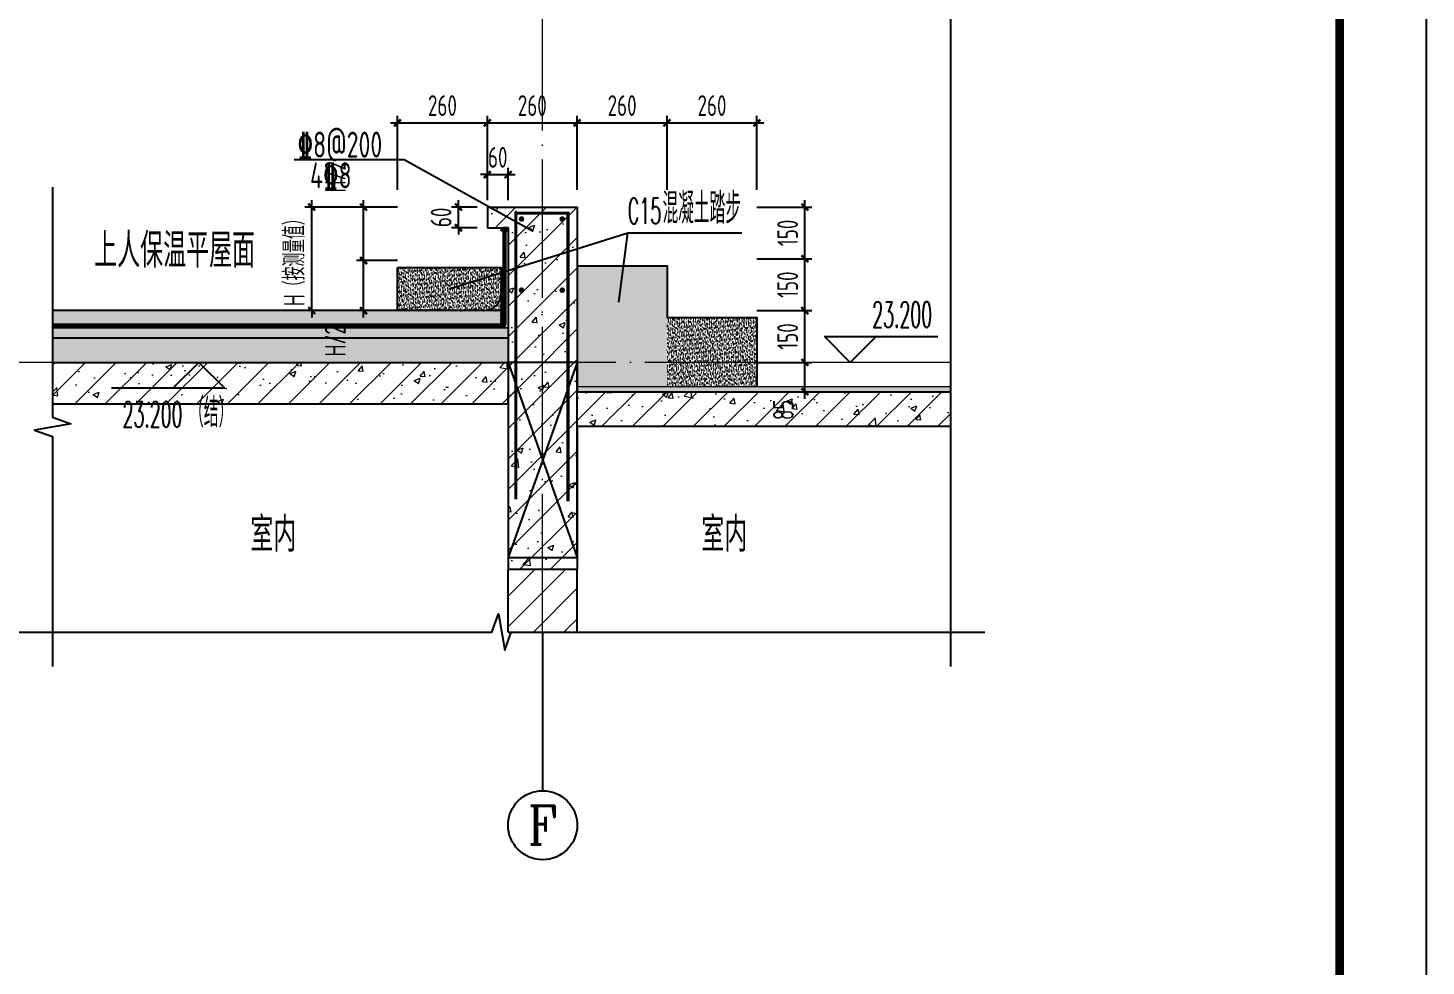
# Model space of a CAD drawing. Extents: x -1712635 to -854203, y -534641 to -21985.
# Drawn here: x -883123 to -879077, y -153896 to -151179 of the extents above; entities that cross this region are included whole.
import ezdxf
from ezdxf.enums import TextEntityAlignment as Align

# ---------------------------------------------------------------- set-up
doc = ezdxf.new("R2010")
doc.units = 0
doc.header["$LTSCALE"] = 1000
doc.linetypes.add('DASH', pattern=[0.35, 0.25, -0.1])
doc.linetypes.add('DOTE', pattern=[2.42, 2, -0.2, 0.02, -0.2])
doc.layers.get('0').update_dxf_attribs({"linetype": 'CONTINUOUS'})
doc.layers.get('Defpoints').update_dxf_attribs({"linetype": 'CONTINUOUS'})
for name, color, linetype in [('3-屋面构造层', 157, 'CONTINUOUS'), ('A-AXIS_TEXT', 7, 'CONTINUOUS'), ('AXIS', 3, 'CONTINUOUS'), ('DIM', 2, 'CONTINUOUS'), ('DIM_ELEV', 3, 'CONTINUOUS'), ('DIM_IDEN', 67, 'CONTINUOUS'), ('DIM_SYMB', 3, 'CONTINUOUS'), ('PUB_TEXT', 2, 'CONTINUOUS'), ('REIN', 6, 'CONTINUOUS'), ('S-大样-砼线', 7, 'CONTINUOUS'), ('S-引出线', 40, 'CONTINUOUS'), ('TEXT', 2, 'CONTINUOUS'), ('WALL', 2, 'CONTINUOUS'), ('yichutu', 7, 'CONTINUOUS'), ('立面-看线', 251, 'CONTINUOUS')]:
    doc.layers.add(name, color=color, linetype=linetype)
for name, color, linetype, lineweight in [('AXIS_TEXT', 7, 'CONTINUOUS', 20), ('DOTE', 19, 'DOTE', 9), ('PUB_HATCH', 8, 'CONTINUOUS', 9), ('图框', 9, 'CONTINUOUS', 18)]:
    doc.layers.add(name, color=color, linetype=linetype, lineweight=lineweight)
doc.styles.add('_TCH_AXIS', font='COMPLEX', dxfattribs={"bigfont": 'GBCBIG'})
doc.styles.add('_TCH_DIM', font='SIMPLEX.shx', dxfattribs={"width": 0.7, "bigfont": 'GBCBIG.shx'})
doc.styles.add('COMPLEX', font='COMPLEX')
doc.styles.add('DIM_FONT_T3', font='SIMPLEX', dxfattribs={"width": 0.705882, "bigfont": 'GBCBIG'})
doc.styles.add('TSSD_DIMENSION', font='Tssdeng.shx', dxfattribs={"width": 0.7, "bigfont": 'tssdchn.shx'})
doc.styles.add('TSSD_REIN', font='tssdeng.shx', dxfattribs={"width": 0.7, "height": 300, "bigfont": 'tssdchn.shx'})
doc.dimstyles.new('TSSD_20_20', dxfattribs={"dimtxt": 60, "dimasz": 20, "dimexe": 20, "dimexo": 50, "dimgap": 20, "dimtad": 1, "dimdec": 0, "dimzin": 0, "dimdsep": 46, "dimtxsty": 'TSSD_DIMENSION', "dimblk": 'ARCHTICK', "dimblk1": 'ARCHTICK', "dimblk2": 'ARCHTICK', "dimcen": 0, "dimdle": 20, "dimclrt": 7, "dimadec": 0, "dimazin": 0, "dimtfac": 1, "dimtdec": 0, "dimtix": 1, "dimtmove": 2, "dimatfit": 3, "dimfxl": 0, "dimtolj": 1, "dimtzin": 0, "dimarcsym": 0})
pattern_1 = [(45, (-1569657.01, 4552.52), (-44.194174, 44.194174), []), (50, (-1569657.01, 4552.52), (179.315046, -15.688034), [18.75, -206.25]), (355, (-1569657.01, 4552.52), (-34.687833, 188.048033), [15, -165]), (100.4514, (-1569642.07, 4551.21), (144.627345, 172.359886), [15.935047, -175.28553]), (46.1842, (-1569657, 4602.52), (266.81026, -41.379754), [28.125, -309.375]), (96.6356, (-1569634.78, 4599.07), (233.66568, 243.52947), [23.90257, -262.92825]), (351.1842, (-1569657, 4602.52), (233.66549, 243.52965), [22.5, -247.5]), (21, (-1569632.01, 4590.02), (149.226763, -100.654723), [18.75, -206.25]), (326, (-1569632.01, 4590.02), (60.828833, 181.28751), [15, -165]), (71.4514, (-1569619.58, 4581.63), (210.055657, 80.632624), [15.935047, -175.28553]), (37.5, (-1569657.01, 4552.52), (3.039964, 83.2234635), [0, -163, 0, -167.5, 0, -165.625]), (7.5, (-1569657.01, 4552.52), (65.767384, 98.602928), [0, -95.5, 0, -159.25, 0, -63.125]), (327.5, (-1569712.76, 4552.52), (133.455609, -5.638718), [0, -62.5, 0, -195, 0, -258.75]), (317.5, (-1569737.76, 4552.52), (145.796542, 25.026246), [0, -81.25, 0, -129.5, 0, -183.75])]

# ---------------------------------------------------------------- blocks, each defined once
blk = doc.blocks.new('GFDDDDRG')
at = {"layer": '图框'}
blk.add_lwpolyline([(923309.8, -107437), (923309.8, -159999.5), (893609.8, -159999.5), (893609.8, -107437)], close=True, dxfattribs=at)
blk.add_lwpolyline([(923309.8, -107437), (923309.8, -159999.5), (893609.8, -159999.5), (893609.8, -107437)], close=True, dxfattribs=at)
at = {"layer": '图框', "const_width": 50}
blk.add_lwpolyline([(894109.8, -159499.5), (922809.8, -159499.5), (922809.8, -108687), (894109.8, -108687)], close=True, dxfattribs=at)
blk = doc.blocks.new('yct-1051-594-26275-14850-25-1002.0')
at = {"layer": 'yichutu', "color": 7}
blk.add_lwpolyline([(0, 0), (0, 14850), (26275, 14850), (26275, 0)], close=True, dxfattribs=at)
blk = doc.blocks.new('_ArchTick')
at = {"color": 0, "const_width": 0.35}
blk.add_lwpolyline([(-0.5, -0.5), (0.5, 0.5)], dxfattribs=at)
blk = doc.blocks.new('*D3618')
at = {"layer": 'Defpoints', "color": 0}
for p in [(-881040.1, -152147.8), (-880874.1, -152147.8), (-881040.1, -152232.8)]:
    blk.add_point(p, dxfattribs=at)
at = {"layer": 'DIM', "color": 0, "lineweight": -2}
for p, q in [((-880874.1, -152252.8), (-880874.1, -152127.8)), ((-880990.1, -152147.8), (-880854.1, -152147.8)), ((-880990.1, -152232.8), (-880854.1, -152232.8))]:
    blk.add_line(p, q, dxfattribs=at)
at = {"layer": 'DIM', "color": 0, "lineweight": -2, "xscale": 20, "yscale": 20, "zscale": 20}
for p, rotation in [((-880874.1, -152147.8), 90), ((-880874.1, -152232.8), 270)]:
    blk.add_blockref('_ArchTick', p, dxfattribs=dict(at, rotation=rotation))
at = {"layer": 'DIM', "color": 7, "insert": (-880936.3, -152285.2), "char_height": 60, "attachment_point": 5, "rotation": 90, "style": 'TSSD_DIMENSION'}
blk.add_mtext('\\A1;85', dxfattribs=at)
blk = doc.blocks.new('*D3625')
at = {"layer": 'Defpoints', "color": 0}
for p in [(-882301.3, -151697.8), (-882003, -151697.8), (-882003, -151997.8)]:
    blk.add_point(p, dxfattribs=at)
at = {"layer": 'DIM', "color": 0, "lineweight": -2}
for p, q in [((-882301.3, -151697.8), (-882301.3, -151677.8)), ((-882053, -151697.8), (-882321.3, -151697.8)), ((-882301.4, -151997.7), (-882301.3, -151697.8)), ((-882053, -151997.8), (-882321.4, -151997.7)), ((-882301.4, -151997.7), (-882301.4, -152017.7))]:
    blk.add_line(p, q, dxfattribs=at)
at = {"layer": 'DIM', "color": 0, "lineweight": -2, "xscale": 20, "yscale": 20, "zscale": 20}
for p, rotation in [((-882301.3, -151697.8), 269.9914374680386), ((-882301.4, -151997.7), 89.99143746803853)]:
    blk.add_blockref('_ArchTick', p, dxfattribs=dict(at, rotation=rotation))
at = {"layer": 'DIM', "color": 7, "insert": (-882351.3, -151847.7), "char_height": 60, "attachment_point": 5, "rotation": 89.9914, "style": 'TSSD_DIMENSION'}
blk.add_mtext('\\A1;H（按测量值）', dxfattribs=at)
blk = doc.blocks.new('*D3626')
at = {"layer": 'Defpoints', "color": 0}
for p in [(-882151.3, -151697.8), (-882003, -151697.8), (-882003, -151852.8)]:
    blk.add_point(p, dxfattribs=at)
at = {"layer": 'DIM', "color": 0, "lineweight": -2}
for p, q in [((-882151.3, -151872.8), (-882151.3, -151677.8)), ((-882053, -151697.8), (-882171.3, -151697.8)), ((-882053, -151852.8), (-882171.3, -151852.8))]:
    blk.add_line(p, q, dxfattribs=at)
at = {"layer": 'DIM', "color": 0, "lineweight": -2, "xscale": 20, "yscale": 20, "zscale": 20}
for p, rotation in [((-882151.3, -151697.8), 89.99143746801619), ((-882151.3, -151852.8), 269.9914374680162)]:
    blk.add_blockref('_ArchTick', p, dxfattribs=dict(at, rotation=rotation))
at = {"layer": 'DIM', "color": 7, "insert": (-882233, -151610.2), "char_height": 60, "attachment_point": 5, "rotation": 89.9914, "style": 'TSSD_DIMENSION'}
blk.add_mtext('\\A1;H/2', dxfattribs=at)
blk = doc.blocks.new('*D3627')
at = {"layer": 'Defpoints', "color": 0}
for p in [(-882151.3, -151852.8), (-882003, -151852.8), (-882003, -151997.8)]:
    blk.add_point(p, dxfattribs=at)
at = {"layer": 'DIM', "color": 0, "lineweight": -2}
for p, q in [((-882151.4, -152017.7), (-882151.3, -151832.8)), ((-882053, -151852.8), (-882171.3, -151852.8)), ((-882053, -151997.8), (-882171.4, -151997.7))]:
    blk.add_line(p, q, dxfattribs=at)
at = {"layer": 'DIM', "color": 0, "lineweight": -2, "xscale": 20, "yscale": 20, "zscale": 20}
for p, rotation in [((-882151.3, -151852.8), 89.99143746803242), ((-882151.4, -151997.7), 269.9914374680324)]:
    blk.add_blockref('_ArchTick', p, dxfattribs=dict(at, rotation=rotation))
at = {"layer": 'DIM', "color": 7, "insert": (-882233, -152085.3), "char_height": 60, "attachment_point": 5, "rotation": 89.9914, "style": 'TSSD_DIMENSION'}
blk.add_mtext('\\A1;H/2', dxfattribs=at)
blk = doc.blocks.new('*D3628')
at = {"layer": 'Defpoints', "color": 0}
for p in [(-881013, -151454), (-881273, -151697.8), (-881013, -151697.8)]:
    blk.add_point(p, dxfattribs=at)
at = {"layer": 'DIM', "color": 0, "lineweight": -2}
for p, q in [((-881273, -151647.8), (-881273, -151434)), ((-881013, -151647.8), (-881013, -151434)), ((-881293, -151454), (-880993, -151454))]:
    blk.add_line(p, q, dxfattribs=at)
at = {"layer": 'DIM', "color": 0, "lineweight": -2, "xscale": 20, "yscale": 20, "zscale": 20, "rotation": 180}
blk.add_blockref('_ArchTick', (-881273, -151454), dxfattribs=at)
at = {"layer": 'DIM', "color": 0, "lineweight": -2, "xscale": 20, "yscale": 20, "zscale": 20}
blk.add_blockref('_ArchTick', (-881013, -151454), dxfattribs=at)
at = {"layer": 'DIM', "color": 7, "insert": (-881143, -151404), "char_height": 60, "attachment_point": 5, "style": 'TSSD_DIMENSION'}
blk.add_mtext('\\A1;260', dxfattribs=at)
blk = doc.blocks.new('*D3629')
at = {"layer": 'Defpoints', "color": 0}
for p in [(-881273, -151454), (-881533, -151697.8), (-881273, -151697.8)]:
    blk.add_point(p, dxfattribs=at)
at = {"layer": 'DIM', "color": 0, "lineweight": -2}
for p, q in [((-881533, -151647.8), (-881533, -151434)), ((-881273, -151647.8), (-881273, -151434)), ((-881553, -151454), (-881253, -151454))]:
    blk.add_line(p, q, dxfattribs=at)
at = {"layer": 'DIM', "color": 0, "lineweight": -2, "xscale": 20, "yscale": 20, "zscale": 20, "rotation": 180}
blk.add_blockref('_ArchTick', (-881533, -151454), dxfattribs=at)
at = {"layer": 'DIM', "color": 0, "lineweight": -2, "xscale": 20, "yscale": 20, "zscale": 20}
blk.add_blockref('_ArchTick', (-881273, -151454), dxfattribs=at)
at = {"layer": 'DIM', "color": 7, "insert": (-881403, -151404), "char_height": 60, "attachment_point": 5, "style": 'TSSD_DIMENSION'}
blk.add_mtext('\\A1;260', dxfattribs=at)
blk = doc.blocks.new('*D3630')
at = {"layer": 'Defpoints', "color": 0}
for p in [(-881533, -151454), (-881793, -151697.8), (-881533, -151697.8)]:
    blk.add_point(p, dxfattribs=at)
at = {"layer": 'DIM', "color": 0, "lineweight": -2}
for p, q in [((-881793, -151647.8), (-881793, -151434)), ((-881533, -151647.8), (-881533, -151434)), ((-881813, -151454), (-881513, -151454))]:
    blk.add_line(p, q, dxfattribs=at)
at = {"layer": 'DIM', "color": 0, "lineweight": -2, "xscale": 20, "yscale": 20, "zscale": 20, "rotation": 180}
blk.add_blockref('_ArchTick', (-881793, -151454), dxfattribs=at)
at = {"layer": 'DIM', "color": 0, "lineweight": -2, "xscale": 20, "yscale": 20, "zscale": 20}
blk.add_blockref('_ArchTick', (-881533, -151454), dxfattribs=at)
at = {"layer": 'DIM', "color": 7, "insert": (-881663, -151404), "char_height": 60, "attachment_point": 5, "style": 'TSSD_DIMENSION'}
blk.add_mtext('\\A1;260', dxfattribs=at)
blk = doc.blocks.new('*D3631')
at = {"layer": 'Defpoints', "color": 0}
for p in [(-881793, -151454), (-882053, -151697.8), (-881793, -151697.8)]:
    blk.add_point(p, dxfattribs=at)
at = {"layer": 'DIM', "color": 0, "lineweight": -2}
for p, q in [((-882053, -151647.8), (-882053, -151434)), ((-881793, -151647.8), (-881793, -151434)), ((-882073, -151454), (-881773, -151454))]:
    blk.add_line(p, q, dxfattribs=at)
at = {"layer": 'DIM', "color": 0, "lineweight": -2, "xscale": 20, "yscale": 20, "zscale": 20, "rotation": 180}
blk.add_blockref('_ArchTick', (-882053, -151454), dxfattribs=at)
at = {"layer": 'DIM', "color": 0, "lineweight": -2, "xscale": 20, "yscale": 20, "zscale": 20}
blk.add_blockref('_ArchTick', (-881793, -151454), dxfattribs=at)
at = {"layer": 'DIM', "color": 7, "insert": (-881923, -151404), "char_height": 60, "attachment_point": 5, "style": 'TSSD_DIMENSION'}
blk.add_mtext('\\A1;260', dxfattribs=at)
blk = doc.blocks.new('*D3632')
at = {"layer": 'Defpoints', "color": 0}
for p in [(-881062.9, -151697.8), (-880874, -151697.8), (-881063, -151847.8)]:
    blk.add_point(p, dxfattribs=at)
at = {"layer": 'DIM', "color": 0, "lineweight": -2}
for p, q in [((-880874.1, -151867.8), (-880874, -151677.8)), ((-881012.9, -151697.8), (-880854, -151697.8)), ((-881013, -151847.8), (-880854.1, -151847.8))]:
    blk.add_line(p, q, dxfattribs=at)
at = {"layer": 'DIM', "color": 0, "lineweight": -2, "xscale": 20, "yscale": 20, "zscale": 20}
for p, rotation in [((-880874, -151697.8), 89.99143746800853), ((-880874.1, -151847.8), 269.9914374680085)]:
    blk.add_blockref('_ArchTick', p, dxfattribs=dict(at, rotation=rotation))
at = {"layer": 'DIM', "color": 7, "insert": (-880924.1, -151772.8), "char_height": 60, "attachment_point": 5, "rotation": 89.9914, "style": 'TSSD_DIMENSION'}
blk.add_mtext('\\A1;150', dxfattribs=at)
blk = doc.blocks.new('*D3633')
at = {"layer": 'Defpoints', "color": 0}
for p in [(-881063, -151847.8), (-880874.1, -151847.8), (-881063, -151997.8)]:
    blk.add_point(p, dxfattribs=at)
at = {"layer": 'DIM', "color": 0, "lineweight": -2}
for p, q in [((-880874.1, -152017.8), (-880874.1, -151827.8)), ((-881013, -151847.8), (-880854.1, -151847.8)), ((-881013, -151997.8), (-880854.1, -151997.8))]:
    blk.add_line(p, q, dxfattribs=at)
at = {"layer": 'DIM', "color": 0, "lineweight": -2, "xscale": 20, "yscale": 20, "zscale": 20}
for p, rotation in [((-880874.1, -151847.8), 89.99143746796419), ((-880874.1, -151997.8), 269.9914374679641)]:
    blk.add_blockref('_ArchTick', p, dxfattribs=dict(at, rotation=rotation))
at = {"layer": 'DIM', "color": 7, "insert": (-880924.1, -151922.8), "char_height": 60, "attachment_point": 5, "rotation": 89.9914, "style": 'TSSD_DIMENSION'}
blk.add_mtext('\\A1;150', dxfattribs=at)
blk = doc.blocks.new('*D3634')
at = {"layer": 'Defpoints', "color": 0}
for p in [(-881063, -151997.8), (-880874.1, -151997.8), (-881063, -152147.8)]:
    blk.add_point(p, dxfattribs=at)
at = {"layer": 'DIM', "color": 0, "lineweight": -2}
for p, q in [((-881013, -151997.8), (-880854.1, -151997.8)), ((-880874.1, -152167.8), (-880874.1, -151977.8)), ((-881013, -152147.8), (-880854.1, -152147.8))]:
    blk.add_line(p, q, dxfattribs=at)
at = {"layer": 'DIM', "color": 0, "lineweight": -2, "xscale": 20, "yscale": 20, "zscale": 20}
for p, rotation in [((-880874.1, -151997.8), 89.991437468004), ((-880874.1, -152147.8), 269.991437468004)]:
    blk.add_blockref('_ArchTick', p, dxfattribs=dict(at, rotation=rotation))
at = {"layer": 'DIM', "color": 7, "insert": (-880924.1, -152072.8), "char_height": 60, "attachment_point": 5, "rotation": 89.9914, "style": 'TSSD_DIMENSION'}
blk.add_mtext('\\A1;150', dxfattribs=at)
blk = doc.blocks.new('*D3637')
at = {"layer": 'Defpoints', "color": 0}
for p in [(-881876.8, -151697.8), (-881773, -151697.8), (-881773, -151757.8)]:
    blk.add_point(p, dxfattribs=at)
at = {"layer": 'DIM', "color": 0, "lineweight": -2}
for p, q in [((-881876.8, -151697.8), (-881876.8, -151677.8)), ((-881823, -151697.8), (-881896.8, -151697.8)), ((-881876.8, -151757.8), (-881876.8, -151697.8)), ((-881823, -151757.8), (-881896.8, -151757.8)), ((-881876.8, -151757.8), (-881876.8, -151777.8))]:
    blk.add_line(p, q, dxfattribs=at)
at = {"layer": 'DIM', "color": 0, "lineweight": -2, "xscale": 20, "yscale": 20, "zscale": 20}
for p, rotation in [((-881876.8, -151697.8), 270), ((-881876.8, -151757.8), 90)]:
    blk.add_blockref('_ArchTick', p, dxfattribs=dict(at, rotation=rotation))
at = {"layer": 'DIM', "color": 7, "insert": (-881926.8, -151727.8), "char_height": 60, "attachment_point": 5, "rotation": 90, "style": 'TSSD_DIMENSION'}
blk.add_mtext('\\A1;60', dxfattribs=at)
blk = doc.blocks.new('*D3638')
at = {"layer": 'Defpoints', "color": 0}
for p in [(-881733, -151604), (-881793, -151727.8), (-881733, -151727.8)]:
    blk.add_point(p, dxfattribs=at)
at = {"layer": 'DIM', "color": 0, "lineweight": -2}
for p, q in [((-881793, -151677.8), (-881793, -151584)), ((-881733, -151677.8), (-881733, -151584)), ((-881793, -151604), (-881813, -151604)), ((-881793, -151604), (-881733, -151604)), ((-881733, -151604), (-881713, -151604))]:
    blk.add_line(p, q, dxfattribs=at)
at = {"layer": 'DIM', "color": 0, "lineweight": -2, "xscale": 20, "yscale": 20, "zscale": 20}
blk.add_blockref('_ArchTick', (-881793, -151604), dxfattribs=at)
at = {"layer": 'DIM', "color": 0, "lineweight": -2, "xscale": 20, "yscale": 20, "zscale": 20, "rotation": 180}
blk.add_blockref('_ArchTick', (-881733, -151604), dxfattribs=at)
at = {"layer": 'DIM', "color": 7, "insert": (-881763, -151554), "char_height": 60, "attachment_point": 5, "style": 'TSSD_DIMENSION'}
blk.add_mtext('\\A1;60', dxfattribs=at)
blk = doc.blocks.new('_AXISO')
blk.add_circle((0, 0), 0.5)
at = {"layer": 'A-AXIS_TEXT', "style": 'COMPLEX', "width": 1.041667}
blk.add_attdef('A', text='', height=0.56, dxfattribs=at).set_placement((-0.25, -0.28), (0.25, -0.28), align=Align.FIT)
blk = doc.blocks.new('20210809.04175823')
at = {"layer": 'REIN', "const_width": 9}
blk.add_lwpolyline([(87795.5, 66684), (87795.5, 67513.4), (87946.6, 67513.4), (87946.6, 66678.4)], dxfattribs=at)
at = {"layer": 'REIN', "const_width": 8}
for points in [[(87808.2, 67496.1, 1), (87816.2, 67496.1, 1)], [(87926, 67496.1, 1), (87934, 67496.1, 1)], [(87808.2, 67290.1, 1), (87816.2, 67290.1, 1)], [(87926, 67290.1, 1), (87934, 67290.1, 1)]]:
    blk.add_lwpolyline(points, format="xyb", close=True, dxfattribs=at)
at = {"layer": 'S-大样-砼线'}
for p, q in [((87773.3, 67080.9), (87973.3, 66515.9)), ((87973.3, 67080.9), (87773.3, 66515.9))]:
    blk.add_line(p, q, dxfattribs=at)
blk.add_lwpolyline([(87973.3, 67080.9), (87773.3, 67080.9), (87773.3, 66515.9), (87973.3, 66515.9)], close=True, dxfattribs=at)
at = {"layer": 'S-引出线'}
blk.add_lwpolyline([(87846.2, 67460.1), (87472.9, 67667.2), (87154.5, 67667.2)], dxfattribs=at)
at = {"layer": 'TEXT', "style": 'TSSD_REIN', "width": 0.7}
for s, p in [('%%1328@200', (87164, 67674.1)), ('4%%1328', (87200.1, 67585))]:
    blk.add_text(s, height=75, rotation=0, dxfattribs=at).set_placement(p)

msp = doc.modelspace()

# ---------------------------------------------------------------- hatches: boundary and pattern name
at = {"layer": '3-屋面构造层'}
h = msp.add_hatch(dxfattribs=at)
h.set_pattern_fill('隔热材料01', color=256, scale=7.692308, style=0)
h.set_pattern_definition([(270, (-2860643.092, -1038047.2783), (3.846153863, -7e-16), [0.385980771, -3.460173092]), (270, (-2860645.9733, -1038047.2783), (3.846153863, -7e-16), [0.385980771, -3.460173092]), (90, (-2860644.011, -1038049.8882), (-3.846153863, 2e-16), [0.385980771, -3.460173092]), (90, (-2860645.0543, -1038049.8882), (-3.846153863, 2e-16), [0.385980771, -3.460173092]), (180, (-2860642.6086, -1038050.5063), (-5e-16, -3.846153863), [3.848019248, 0.0018653846]), (135, (-2860643.6822, -1038050.3134), (2e-16, 3.8461441747), [0.328307694, -5.110980792]), (116.56505, (-2860640.0682, -1038050.0812), (8.6793e-06, 3.8461487416), [0.215769232, -8.384500037]), (116.56505, (-2860643.9143, -1038050.0812), (8.6793e-06, 3.8461487416), [0.215769232, -8.384500037]), (153.43495, (-2860639.45, -1038050.5063), (-8.6793e-06, 3.8461487416), [0.431538463, -8.168730805]), (153.43495, (-2860643.2962, -1038050.5063), (-8.6793e-06, 3.8461487416), [0.431538463, -8.168730805]), (63.43495, (-2860640.1647, -1038049.5022), (-8.6793e-06, 3.8461487416), [2.054923086, -6.5453461826]), (63.43495, (-2860644.0108, -1038049.5022), (-8.6793e-06, 3.8461487416), [2.054923086, -6.5453461826]), (116.56505, (-2860639.2457, -1038047.2783), (8.6793e-06, 3.8461487416), [0.215769232, -8.384500037]), (116.56505, (-2860643.0918, -1038047.2783), (8.6793e-06, 3.8461487416), [0.215769232, -8.384500037]), (135, (-2860643.1883, -1038047.0853), (2e-16, 3.8461441747), [0.328307694, -5.110980792]), (153.43495, (-2860639.5743, -1038046.853), (-8.6793e-06, 3.8461487416), [0.431538463, -8.168730805]), (153.43495, (-2860643.4205, -1038046.853), (-8.6793e-06, 3.8461487416), [0.431538463, -8.168730805]), (45, (-2860645.8768, -1038047.0853), (2e-16, 3.8461441747), [0.328307694, -5.110980792]), (63.43495, (-2860642.1271, -1038047.2783), (-8.6793e-06, 3.8461487416), [0.215769232, -8.384500037]), (63.43495, (-2860645.9733, -1038047.2783), (-8.6793e-06, 3.8461487416), [0.215769232, -8.384500037]), (26.56505, (-2860641.7985, -1038046.853), (8.6793e-06, 3.8461487416), [0.431538463, -8.168730805]), (26.56505, (-2860645.6446, -1038046.853), (8.6793e-06, 3.8461487416), [0.431538463, -8.168730805]), (116.56505, (-2860641.2081, -1038049.5022), (8.6793e-06, 3.8461487416), [2.054923086, -6.5453461826]), (116.56505, (-2860645.0543, -1038049.5022), (8.6793e-06, 3.8461487416), [2.054923086, -6.5453461826]), (45, (-2860645.383, -1038050.3134), (2e-16, 3.8461441747), [0.328307694, -5.110980792]), (63.43495, (-2860641.3046, -1038050.0812), (-8.6793e-06, 3.8461487416), [0.215769232, -8.384500037]), (63.43495, (-2860645.1508, -1038050.0812), (-8.6793e-06, 3.8461487416), [0.215769232, -8.384500037]), (26.56505, (-2860641.9228, -1038050.5063), (8.6793e-06, 3.8461487416), [0.431538463, -8.168730805]), (26.56505, (-2860645.769, -1038050.5063), (8.6793e-06, 3.8461487416), [0.431538463, -8.168730805])])
edge = h.paths.add_edge_path()
edge.add_arc((-881743.78, -151767), 9.23, 90, 180, ccw=False)
edge.add_line((-881743.78, -151757.77), (-881733.01, -151757.77))
edge.add_line((-881733.01, -151757.77), (-881733.01, -151767))
edge.add_line((-881733.01, -151767), (-881753.01, -151767))
h = msp.add_hatch(dxfattribs=at)
h.set_pattern_fill('混凝土', color=256, scale=5, angle=-1.14576, style=0)
h.set_pattern_definition([(48.8542372, (-2943404.576, -1082139.14), (35.7930991, -3.8540962), [3.75, -41.25]), (353.8542372, (-2943404.576, -1082139.14), (-6.18413784, 37.7408106), [3, -33]), (99.3056372, (-2943401.593, -1082139.46), (29.6089874, 33.88669106), [3.1870095, -35.0571056]), (45.0384372, (-2943404.376, -1082129.14), (53.1858973, -9.3413237), [5.625, -61.875]), (95.4898372, (-2943399.944, -1082129.92), (47.6977146, 47.7616795), [4.7805144, -52.58565]), (350.0384372, (-2943404.376, -1082129.14), (47.6976773, 47.7617167), [4.5, -49.5]), (19.8542372, (-2943399.427, -1082131.74), (29.43684693, -20.72370726), [3.75, -41.25]), (324.8542372, (-2943399.427, -1082131.74), (12.88833923, 36.00698624), [3, -33]), (70.3056372, (-2943396.974, -1082133.467), (42.32519773, 15.28324586), [3.1870095, -35.0571056]), (36.35423716, (-2943404.576, -1082139.139), (0.9406985, 16.62920733), [0, -32.6, 0, -33.5, 0, -33.125]), (6.3542372, (-2943404.576, -1082139.139), (13.54517982, 19.45362572), [0, -19.1, 0, -31.85, 0, -12.625]), (326.35423716, (-2943415.724, -1082138.916), (26.66323482, -1.66123381), [0, -12.5, 0, -39, 0, -51.75]), (316.3542372, (-2943420.723, -1082138.816), (29.25356332, 4.4211788), [0, -16.25, 0, -25.9, 0, -36.75])])
h.paths.add_polyline_path([(-883051.29, -152037.77), (-883051.29, -151997.77), (-881753.01, -151997.77), (-881753.01, -152037.77)])
h = msp.add_hatch(dxfattribs=at)
h.set_pattern_fill('隔热材料03', color=256, scale=12.5, style=0)
h.set_pattern_definition([(113.578, (-3361060.4219, -663734.41), (-0.0086926214, 6.2699620763), [1.075, -0.5693125, 2.8375, -0.5693125, 1.075, -0.6825]), (66.42, (-3361058.7848, -663734.41), (2.7277878508, 6.04248e-05), [1.075, -0.5693125, 2.840375, -0.5693125, 1.075, -0.6825]), (180, (-3361058.785, -663734.41), (0, 6.25), [1.636625, -1.0910625]), (180, (-3361060.1487, -663728.785), (0, 6.25), [1.636625, -1.0910625]), (90, (-3361058.353, -663733.4208), (2.72775, 2e-16), [0.52175, -5.72825]), (90, (-3361059.717, -663730.2958), (2.72775, 2e-16), [0.52175, -5.72825]), (90, (-3361060.853, -663733.4208), (2.72775, 2e-16), [0.52175, -5.72825]), (90, (-3361062.217, -663730.2958), (2.72775, 2e-16), [0.52175, -5.72825])])
edge = h.paths.add_edge_path()
edge.add_line((-881746.76, -151997.77), (-881746.76, -152033.73))
edge.add_arc((-881753.01, -152033.73), 6.25, -90, 0, ccw=False)
edge.add_line((-881753.01, -152039.98), (-881753.01, -151997.77))
edge.add_line((-881753.01, -151997.77), (-881746.76, -151997.77))
h = msp.add_hatch(dxfattribs=at)
h.set_pattern_fill('焦渣矿渣', color=256, scale=4, angle=-1.14576, style=0)
h.set_pattern_definition([(358.85423716, (-2943404.576, -1082129.139), (8.27546507, 13.69326162), [1.6, -14.4]), (298.85423716, (-2943404.576, -1082129.139), (15.99644496, -0.32013217), [1.6, -14.4]), (238.85423716, (-2943402.977, -1082129.171), (7.72097989, -14.01339379), [1.6, -14.4]), (268.8542372, (-2943398.178, -1082129.267), (15.83683295, -8.3183365), [2.4, -11.456]), (268.8542372, (-2943396.578, -1082129.299), (15.83683295, -8.3183365), [2.4, -11.456]), (268.8542372, (-2943394.978, -1082129.331), (15.83683295, -8.3183365), [2.4, -11.456])])
h.paths.add_polyline_path([(-883051.29, -152077.77), (-883051.29, -152047.77), (-881733.02, -152047.77), (-881733.02, -152077.77)])
h = msp.add_hatch(dxfattribs=at)
h.set_pattern_fill('加气混凝土', color=256, scale=5, style=0)
h.set_pattern_definition([(0, (-2943386.876, -1082157.44), (30, 60), [0, -60]), (0, (-2943421.976, -1082165.54), (30, 60), [0, -60]), (0, (-2943402.476, -1082166.14), (30, 60), [0, -60]), (0, (-2943381.176, -1082148.44), (30, 60), [0, -60]), (0, (-2943406.076, -1082169.14), (30, 60), [0, -60]), (0, (-2943375.176, -1082110.64), (30, 60), [0, -60]), (0, (-2943393.476, -1082115.44), (30, 60), [0, -60]), (0, (-2943383.876, -1082122.94), (30, 60), [0, -60]), (0, (-2943432.776, -1082124.14), (30, 60), [0, -60]), (0, (-2943403.376, -1082126.84), (30, 60), [0, -60]), (0, (-2943414.776, -1082142.14), (30, 60), [0, -60]), (0, (-2943414.176, -1082164.64), (30, 60), [0, -60]), (0, (-2943391.676, -1082167.04), (30, 60), [0, -60]), (0, (-2943375.176, -1082140.64), (30, 60), [0, -60]), (0, (-2943431.276, -1082149.94), (30, 60), [0, -60]), (0, (-2943426.176, -1082139.74), (30, 60), [0, -60]), (0, (-2943402.776, -1082143.94), (30, 60), [0, -60]), (0, (-2943411.176, -1082152.64), (30, 60), [0, -60]), (0, (-2943415.976, -1082132.84), (30, 60), [0, -60]), (0, (-2943408.476, -1082110.34), (30, 60), [0, -60]), (0, (-2943428.876, -1082162.54), (30, 60), [0, -60]), (0, (-2943395.876, -1082122.64), (30, 60), [0, -60]), (0, (-2943423.776, -1082121.74), (30, 60), [0, -60]), (0, (-2943428.576, -1082113.94), (30, 60), [0, -60]), (130.601294, (-2943378.862, -1082129.4247), (-149.999998343, 180.000000787), [2.6341554, -1103.7111]), (18.4349488, (-2943383.148, -1082128.282), (149.999999447, 59.999999557), [2.710524, -376.76279]), (90, (-2943383.148, -1082130.853), (30, 60), [2.5714284, -117.428565]), (161.565051, (-2943380.576, -1082131.71), (-150.000000755, 59.999995527), [2.710524, -376.76279]), (53.1301023, (-2943380.576, -1082131.71), (30.000000057, 59.99999997), [2.857143, -297.14285]), (135, (-2943378.29, -1082162.282), (-30.00000363, 59.99999594), [2.424366, -167.28126]), (45, (-2943381.72, -1082162.282), (29.9999998, 59.99999976), [2.424366, -167.28126]), (135, (-2943380.005, -1082163.996), (-30.00000363, 59.99999594), [2.424366, -167.28126]), (45, (-2943380.005, -1082163.996), (29.9999998, 59.99999976), [2.424366, -167.28126]), (116.565051, (-2943407.15, -1082121.996), (-5.2e-06, 119.9999967), [3.1943826, -63.88765]), (180, (-2943408.576, -1082119.14), (-30, 60), [3.4285716, -56.571425]), (63.4349488, (-2943413.433, -1082121.996), (3e-07, 119.9999994), [3.1943826, -63.88765]), (116.565051, (-2943412.005, -1082124.853), (-5.2e-06, 119.9999967), [3.1943826, -63.88765]), (0, (-2943412.005, -1082124.853), (30, 60), [3.4285716, -56.571425]), (63.4349488, (-2943408.576, -1082124.853), (3e-07, 119.9999994), [3.1943826, -63.88765]), (107.102728, (-2943384.5763, -1082142.2818), (-89.9999965592, 300.000000484), [3.8861346, -1628.29025]), (143.972626, (-2943385.719, -1082138.5676), (-569.999992774, 419.999999525), [3.8861346, -812.202]), (180, (-2943388.86, -1082136.28), (-30, 60), [3.7142856, -56.28571]), (36.0273733, (-2943395.719, -1082138.5676), (569.999995788, 419.999995472), [3.8861346, -812.202]), (71.5650511, (-2943396.862, -1082141.996), (90.000000462, 299.999999483), [3.6140316, -375.85928]), (107.102728, (-2943395.7191, -1082145.7104), (-89.9999965592, 300.000000484), [3.8861346, -1628.29025]), (143.972626, (-2943392.5763, -1082147.996), (-569.999992774, 419.999999525), [3.8861346, -812.202]), (0, (-2943392.576, -1082147.996), (30, 60), [3.7142856, -56.28571]), (36.0273733, (-2943388.862, -1082147.996), (569.999995788, 419.999995472), [3.8861346, -812.202]), (71.5650511, (-2943385.719, -1082145.71), (90.000000462, 299.999999483), [3.6140316, -375.85928]), (150.255118, (-2943384.005, -1082114.282), (-90.000000213, 59.999999257), [2.303502, -481.43196]), (90, (-2943386.005, -1082115.425), (30, 60), [2.2857144, -117.714275]), (29.7448813, (-2943386.005, -1082115.425), (90.000000053, 59.99999972), [2.303502, -481.43196]), (116.565051, (-2943398.005, -1082156.853), (-5.2e-06, 119.9999967), [3.1943826, -63.88765]), (168.690067, (-2943399.4334, -1082153.996), (-270.0000002, 59.999998494), [2.9137254, -608.96855]), (41.1859251, (-2943404.5763, -1082155.4247), (749.999995456, 659.999994229), [3.0371844, -1272.5802]), (90, (-2943404.576, -1082158.282), (30, 60), [2.857143, -117.14285]), (138.814074, (-2943402.2905, -1082160.2818), (-749.999986669, 660.0000042036), [3.0371844, -1272.5802]), (16.6992442, (-2943402.2905, -1082160.2818), (989.9999925516, 299.9999968578), [2.982945, -1249.85375]), (60.9453959, (-2943399.4334, -1082159.4247), (29.9999999204, 59.9999994693), [2.9416086, -1232.53395]), (109.983106, (-2943423.1477, -1082131.7104), (-150.000000565, 419.9999988885), [3.3442002, -1401.21975]), (155.556045, (-2943424.2905, -1082128.5676), (-390.0000014866, 179.9999962603), [3.4522986, -1446.51315]), (24.4439547, (-2943430.5763, -1082128.5676), (390.0000001945, 179.9999991342), [3.4522986, -1446.51315]), (70.0168934, (-2943431.719, -1082131.7104), (150.0000004522, 419.999998958), [3.3442002, -1401.21975]), (109.983106, (-2943430.5763, -1082134.8533), (-150.000000565, 419.9999988885), [3.3442002, -1401.21975]), (160.016893, (-2943427.4334, -1082135.996), (-150.000000088, 59.999997267), [3.3442002, -698.93775]), (19.9831065, (-2943427.4334, -1082135.996), (149.999999176, 59.999999905), [3.3442002, -698.93775]), (70.0168934, (-2943424.2905, -1082134.8533), (150.0000004522, 419.999998958), [3.3442002, -1401.21975]), (122.005383, (-2943400.862, -1082137.139), (-30.000004026, 59.999996937), [2.6954232, -563.3434]), (18.4349488, (-2943404.862, -1082135.71), (149.999999447, 59.999999557), [2.710524, -376.76279]), (90, (-2943404.862, -1082138.282), (30, 60), [2.5714284, -117.428565]), (161.565051, (-2943402.291, -1082139.139), (-150.000000755, 59.999995527), [2.710524, -376.76279]), (54.4623222, (-2943402.2905, -1082139.139), (209.9999996957, 299.9999995506), [2.457807, -1029.82115]), (116.565051, (-2943418.29, -1082151.71), (-5.2e-06, 119.9999967), [3.1943826, -63.88765]), (180, (-2943419.72, -1082148.853), (-30, 60), [3.142857, -56.85714]), (59.0362434, (-2943424.576, -1082151.7104), (30.000000098, 59.999999709), [3.3319728, -696.3822]), (120.963756, (-2943422.862, -1082154.5676), (-30.0000041, 59.999997245), [3.3319728, -696.3822]), (0, (-2943422.86, -1082154.57), (30, 60), [3.142857, -56.85714]), (63.4349488, (-2943419.72, -1082154.57), (3e-07, 119.9999994), [3.1943826, -63.88765])])
h.paths.add_polyline_path([(-881733.01, -152147.77), (-883051.29, -152147.77), (-883051.29, -152117.77), (-881733.01, -152117.77)])
at = {"layer": 'PUB_HATCH'}
h = msp.add_hatch(dxfattribs=at)
h.set_pattern_fill('钢筋混凝土', color=256, scale=25, style=0)
h.set_pattern_definition(pattern_1)
h.paths.add_polyline_path([(-881793.01, -151757.77), (-881733.01, -151757.77), (-881533.01, -151697.77), (-881793.01, -151697.77)])
h = msp.add_hatch(dxfattribs=at)
h.set_pattern_fill('钢筋混凝土', color=256, scale=25, style=0)
h.set_pattern_definition(pattern_1)
h.paths.add_polyline_path([(-881533.01, -151697.77), (-881733.01, -151757.77), (-881733.01, -152147.77), (-881666.34, -152187.77), (-881533.01, -152147.77)])
h = msp.add_hatch(dxfattribs=at)
h.set_pattern_fill('钢筋混凝土', color=256, scale=25, style=0)
h.set_pattern_definition(pattern_1)
h.paths.add_polyline_path([(-883051.29, -152267.77), (-881733.01, -152267.77), (-881666.34, -152187.77), (-881733.01, -152147.77), (-883051.29, -152147.77)])
h = msp.add_hatch(dxfattribs=at)
h.set_pattern_fill('钢筋混凝土', color=256, scale=25, style=0)
h.set_pattern_definition(pattern_1)
h.paths.add_polyline_path([(-881666.34, -152187.77), (-881733.01, -152267.77), (-881733.01, -152232.77), (-881599.68, -152266.11), (-881533.01, -152232.77), (-881533.01, -152147.77)])
h = msp.add_hatch(dxfattribs=at)
h.set_pattern_fill('钢筋混凝土', color=256, scale=25, style=0)
h.set_pattern_definition(pattern_1)
h.paths.add_polyline_path([(-881599.68, -152266.11), (-881733.01, -152232.77), (-881733.01, -152747.77), (-881533.01, -152747.77), (-881533.01, -152332.77)])
h = msp.add_hatch(dxfattribs=at)
h.set_pattern_fill('钢筋混凝土', color=256, scale=25, style=0)
h.set_pattern_definition(pattern_1)
h.paths.add_polyline_path([(-881599.68, -152266.11), (-881533.01, -152332.77), (-880453.01, -152332.77), (-880453.01, -152232.77), (-881533.01, -152232.77)])
h = msp.add_hatch(dxfattribs=at)
h.set_pattern_fill('普通砖', color=256, scale=25, style=0)
h.set_pattern_definition([(45, (-1569657.01, 4597.395), (-44.1941915, 44.1941915), [])])
h.paths.add_polyline_path([(-881533.01, -152928.53), (-881533.01, -152747.77), (-881733.01, -152747.77), (-881733.01, -152928.53)])
at = {"layer": '立面-看线'}
h = msp.add_hatch(dxfattribs=at)
h.set_pattern_fill('碎沙', color=256, scale=4)
h.set_pattern_definition([(37.5, (-1683106.25, -537309.726), (-0.32000626, 9.78826475), [0, -7.7216, 0, -8.636, 0, -8.255]), (7.5, (-1683106.25, -537309.726), (8.99046566, 14.33650201), [0, -4.1656, 0, -6.9596, 0, -2.667]), (327.5, (-1683112.498, -537309.726), (15.819847405, 0.02874369), [0, -2.54, 0, -9.144, 0, -11.938]), (317.5, (-1683112.498, -537309.726), (15.27112905, 4.45858647), [0, -1.27, 0, -5.9944, 0, -6.858])])
h.paths.add_polyline_path([(-881753.01, -151997.77), (-881753.01, -151872.76), (-882053.01, -151872.76), (-882053.01, -151997.77)])
h = msp.add_hatch(dxfattribs=at)
h.set_pattern_fill('碎沙', color=256, scale=4)
h.set_pattern_definition([(37.5, (-1682666.25, -537232.059), (-0.32000626, 9.78826475), [0, -7.7216, 0, -8.636, 0, -8.255]), (7.5, (-1682666.25, -537232.059), (8.99046566, 14.33650201), [0, -4.1656, 0, -6.9596, 0, -2.667]), (327.5, (-1682672.498, -537232.059), (15.819847405, 0.02874369), [0, -2.54, 0, -9.144, 0, -11.938]), (317.5, (-1682672.498, -537232.059), (15.27112905, 4.45858647), [0, -1.27, 0, -5.9944, 0, -6.858])])
edge = h.paths.add_edge_path()
edge.add_line((-881273.01, -152217.77), (-881273.01, -151867.77))
edge.add_line((-881273.01, -151867.77), (-881533.01, -151867.77))
edge.add_line((-881533.01, -151872.77), (-881533.01, -152197.77))
edge.add_line((-881533.01, -152217.77), (-881273.78, -152217.77))
h = msp.add_hatch(dxfattribs=at)
h.set_pattern_fill('碎沙', color=256, scale=4)
h.set_pattern_definition([(37.5, (-1682326.25, -537471.3925), (-0.32000626, 9.78826475), [0, -7.7216, 0, -8.636, 0, -8.255]), (7.5, (-1682326.25, -537471.392), (8.99046566, 14.33650201), [0, -4.1656, 0, -6.9596, 0, -2.667]), (327.5, (-1682332.498, -537471.3925), (15.819847405, 0.02874369), [0, -2.54, 0, -9.144, 0, -11.938]), (317.5, (-1682332.498, -537471.392), (15.27112905, 4.45858647), [0, -1.27, 0, -5.9944, 0, -6.858])])
h.paths.add_polyline_path([(-881013.01, -152217.77), (-881013.01, -152017.77), (-881273.01, -152017.77), (-881273.01, -152217.77)])
h = msp.add_hatch(dxfattribs=at)
h.set_pattern_fill('HONEY', color=256, scale=7)
h.set_pattern_definition([(0, (-3660305.85, -1453671.406), (16.66875, 9.623705), [11.1125, -22.225]), (120, (-3660305.85, -1453671.406), (-16.66874801, 9.62370845), [11.1125, -22.225]), (60, (-3660305.85, -1453671.406), (1.99e-06, 19.24741345), [-22.225, 11.1125])])
h.paths.add_polyline_path([(-881733.01, -152117.77), (-883051.29, -152117.77), (-883051.29, -152077.77), (-881733.01, -152077.77)])
h = msp.add_hatch(dxfattribs=at)
h.set_pattern_fill('HONEY', color=256, scale=7)
h.set_pattern_definition([(0, (-1682882.279, -537594.726), (16.66875, 9.623705), [11.1125, -22.225]), (120, (-1682882.279, -537594.726), (-16.66874801, 9.62370845), [11.1125, -22.225]), (60, (-1682882.279, -537594.726), (1.99e-06, 19.24741345), [-22.225, 11.1125])])
h.paths.add_polyline_path([(-880453.01, -152232.77), (-880453.01, -152217.77), (-881533.01, -152217.77), (-881533.01, -152232.77)])

# ---------------------------------------------------------------- linework, layer by layer
at = {"layer": '3-屋面构造层'}
for p, q in [((-881746.76, -151997.77), (-883051.29, -151997.77)), ((-881753.01, -151997.77), (-881753.01, -152039.98)), ((-881753, -152037.77), (-883051.29, -152037.77)), ((-881733.02, -152047.77), (-883051.29, -152047.77)), ((-881733.02, -152077.77), (-883051.29, -152077.77))]:
    msp.add_line(p, q, dxfattribs=at)
at = {"layer": '3-屋面构造层', "ltscale": 0.8}
msp.add_lwpolyline([(-881753.01, -151767, -0.4142136), (-881743.78, -151757.77), (-881733.01, -151757.77), (-881733.01, -151767), (-881753.01, -151767)], format="xyb", dxfattribs=at)
at = {"layer": '3-屋面构造层', "color": 251, "linetype": 'DASH', "ltscale": 0.05, "const_width": 2.5}
msp.add_lwpolyline([(-881868.01, -152044.98), (-881753.01, -152044.98, 0.4142136), (-881741.76, -152033.73), (-881741.76, -151767)], format="xyb", dxfattribs=at)
at = {"layer": '3-屋面构造层', "color": 251}
for points in [[(-881868.01, -152042.48), (-881753.01, -152042.48, 0.4142136), (-881744.26, -152033.73), (-881744.26, -151767)], [(-881868.01, -152039.98), (-881753.01, -152039.98, 0.4142136), (-881746.76, -152033.73), (-881746.76, -151767)], [(-881868.01, -152043.73), (-881753.01, -152043.73, 0.4142136), (-881743.01, -152033.73), (-881743.01, -151767), (-881740.51, -151767), (-881740.51, -152033.73, -0.4142136), (-881753.01, -152046.23), (-881868.01, -152046.23)]]:
    msp.add_lwpolyline(points, format="xyb", dxfattribs=at)
at = {"layer": '3-屋面构造层', "color": 251, "linetype": 'DASH', "ltscale": 0.05, "const_width": 2.5}
for points in [[(-881881.91, -152044.98), (-883051.29, -152044.98)], [(-881868.01, -152041.23), (-881881.91, -152044.98)]]:
    msp.add_lwpolyline(points, dxfattribs=at)
at = {"layer": '3-屋面构造层', "color": 251}
for points in [[(-881881.91, -152043.73), (-883051.29, -152043.73)], [(-883051.29, -152046.23), (-881881.91, -152046.23)], [(-881868.57, -152040.11), (-881882.47, -152043.86)], [(-881881.35, -152046.1), (-881867.45, -152042.35)]]:
    msp.add_lwpolyline(points, dxfattribs=at)
at = {"layer": '3-屋面构造层'}
msp.add_arc((-881803.01, -151947.77), 50, 270, 360, dxfattribs=at)
at = {"layer": 'AXIS'}
msp.add_line((-881632.99, -152928.53), (-881632.99, -153387.93), dxfattribs=at)
at = {"layer": 'DIM_ELEV', "color": 3}
for p, q in [((-880742.62, -152147.77), (-880817.62, -152072.77)), ((-880817.62, -152072.77), (-880489.62, -152072.77)), ((-880742.62, -152147.77), (-880667.62, -152072.77)), ((-882628.17, -152147.77), (-882703.17, -152222.77)), ((-882628.17, -152147.77), (-882553.17, -152222.77)), ((-882553.17, -152222.77), (-882881.17, -152222.77))]:
    msp.add_line(p, q, dxfattribs=at)
at = {"layer": 'DIM_IDEN'}
for p, q in [((-881902.3, -151934.66), (-881386.77, -151772.35)), ((-881412.49, -151973.66), (-881386.77, -151772.35)), ((-881386.77, -151772.35), (-881056.17, -151772.35))]:
    msp.add_line(p, q, dxfattribs=at)
at = {"layer": 'DIM_SYMB'}
for points in [[(-880453.01, -148727.66), (-880453.01, -150849.97), (-880400.51, -150869.08), (-880505.51, -150887.6), (-880453.01, -150906.22), (-880453.01, -153028.53)], [(-883051.29, -151640.52), (-883051.29, -152306.4), (-882998.79, -152325.51), (-883103.79, -152344.02), (-883051.29, -152362.65), (-883051.29, -153028.53)], [(-883151.29, -152928.53), (-881780.28, -152928.53), (-881761.17, -152876.03), (-881742.65, -152981.03), (-881724.03, -152928.53), (-880353.01, -152928.53)]]:
    msp.add_lwpolyline(points, dxfattribs=at)
at = {"layer": 'DOTE', "color": 1, "linetype": 'DOTE', "ltscale": 0.2}
for p, q in [((-881633.01, -152928.53), (-881633.01, -148147.77)), ((-880453.01, -152147.77), (-883202.48, -152147.77))]:
    msp.add_line(p, q, dxfattribs=at)
at = {"layer": 'PUB_HATCH', "color": 215}
msp.add_line((-881533.01, -152217.77), (-880453.01, -152217.77), dxfattribs=at)
at = {"layer": 'WALL'}
for p, q in [((-881793.01, -151697.77), (-881533.01, -151697.77)), ((-881793.01, -151697.77), (-881793.01, -151757.77)), ((-881533.01, -151697.77), (-881533.01, -152147.77)), ((-881793.01, -151757.77), (-881733.01, -151757.77)), ((-881733.01, -151757.77), (-881733.01, -152147.77)), ((-883051.29, -152147.77), (-881733.01, -152147.77)), ((-883051.29, -152147.77), (-883051.29, -152267.77)), ((-881533.01, -152147.77), (-881533.01, -152232.77)), ((-881733.01, -152267.77), (-881733.01, -152232.77)), ((-881733.01, -152232.77), (-881733.01, -152747.77)), ((-881533.01, -152232.77), (-880453.01, -152232.77)), ((-880453.01, -152232.77), (-880453.01, -152332.77)), ((-883051.29, -152267.77), (-881733.01, -152267.77)), ((-881533.01, -152332.77), (-880453.01, -152332.77)), ((-881533.01, -152332.77), (-881533.01, -152747.77)), ((-881733.01, -152928.53), (-881733.01, -152747.77)), ((-881533.01, -152747.77), (-881733.01, -152747.77)), ((-881533.01, -152928.53), (-881533.01, -152747.77)), ((-881733.01, -152928.53), (-881533.01, -152928.53))]:
    msp.add_line(p, q, dxfattribs=at)
msp.add_lwpolyline([(-882053.01, -151872.76), (-881753.01, -151872.76), (-881753.01, -151997.77), (-882053.01, -151997.77)], close=True, dxfattribs=at)
msp.add_lwpolyline([(-881533.01, -151867.77), (-881273.01, -151867.77), (-881273.01, -152017.77), (-881013.01, -152017.77), (-881013.01, -152217.77)], dxfattribs=at)

# ---------------------------------------------------------------- block references
at = {"xscale": 0.5, "yscale": 0.5, "zscale": 0.5}
msp.add_blockref('GFDDDDRG', (-1340731.4, -89164.01), dxfattribs=at)
at = {"layer": 'AXIS'}
ref = msp.add_blockref('_AXISO', (-881632.99, -153487.93), dxfattribs=dict(at, xscale=200, yscale=200, zscale=200))
ref.add_attrib('A', 'F', dxfattribs={"layer": 'AXIS_TEXT', "height": 111.36, "style": '_TCH_AXIS'}).set_placement((-881675.41, -153543.61), (-881590.56, -153543.61), align=Align.FIT)
at = {"layer": 'REIN'}
msp.add_blockref('20210809.04175823', (-969506.3, -219228.72), dxfattribs=at)
at = {"layer": 'yichutu', "rotation": 270}
msp.add_blockref('yct-1051-594-26275-14850-25-1002.0', (-893926.51, -142882.49), dxfattribs=at)

# ---------------------------------------------------------------- texts
at = {"layer": 'DIM_ELEV', "color": 7, "style": '_TCH_DIM'}
for s, height, width, p in [('（结）', 84.397, 0.7, (-882656.11, -152335.3)), ('23.200', 74.375, 0.494118, (-882848.61, -152335.3))]:
    msp.add_text(s, height=height, dxfattribs=dict(at, width=width)).set_placement(p)
at = {"layer": 'PUB_TEXT'}
for s, height, style, width, p in [('C15', 74.375, 'DIM_FONT_T3', 0.49827, (-881386.7, -151746.1)), ('混凝土踏步', 89.362, 'DIM_FONT_T3', 0.705882, (-881286.11, -151746.1)), ('上人保温平屋面', 100, 'TSSD_REIN', 0.7, (-882930.8, -151873.43)), ('室内', 100, 'TSSD_REIN', 0.7, (-882479.15, -152695.76)), ('室内', 100, 'TSSD_REIN', 0.7, (-881173.77, -152695.76))]:
    msp.add_text(s, height=height, dxfattribs=dict(at, style=style, width=width)).set_placement(p)
at = {"layer": 'PUB_TEXT', "color": 3, "style": '_TCH_DIM', "width": 0.494118}
msp.add_text('23.200', height=74.375, dxfattribs=at).set_placement((-880679.12, -152046.52))

# ---------------------------------------------------------------- dimensions: what is measured, and where the dimension line sits
at = {"layer": 'DIM'}
for p1, p2, distance, picture, middle in [((-882053.01, -151697.77), (-881793.01, -151697.77), 243.82, '*D3631', (-881923.01, -151403.95)), ((-881793.01, -151697.77), (-881533.01, -151697.77), 243.82, '*D3630', (-881663.01, -151403.95)), ((-881533.01, -151697.77), (-881273.01, -151697.77), 243.82, '*D3629', (-881403.01, -151403.95)), ((-881273.01, -151697.77), (-881013.01, -151697.77), 243.82, '*D3628', (-881143.01, -151403.95)), ((-881793.01, -151727.77), (-881733.01, -151727.77), 123.82, '*D3638', (-881763.01, -151553.95)), ((-881773.01, -151757.77), (-881773.01, -151697.77), 103.82, '*D3637', (-881926.83, -151727.77)), ((-881062.97, -151847.77), (-881062.94, -151697.77), -188.9, '*D3632', (-880924.05, -151772.79)), ((-881062.99, -151997.77), (-881062.97, -151847.77), -188.9, '*D3633', (-880924.08, -151922.79)), ((-881063.01, -152147.77), (-881062.99, -151997.77), -188.9, '*D3634', (-880924.1, -152072.79))]:
    dim = msp.add_aligned_dim(p1=p1, p2=p2, distance=distance, dimstyle='TSSD_20_20', dxfattribs=at)
    dim.commit()
    dim.dimension.update_dxf_attribs({"geometry": picture, "text_midpoint": middle})
for base, p1, p2, picture, middle in [((-882151.32, -151697.78), (-882002.99, -151852.81), (-882002.97, -151697.8), '*D3626', (-882232.97, -151610.16)), ((-882151.34, -151852.79), (-882003.01, -151997.77), (-882002.99, -151852.81), '*D3627', (-882233.04, -152085.34))]:
    dim = msp.add_linear_dim(base=base, p1=p1, p2=p2, angle=89.99144, text='H/2', dimstyle='TSSD_20_20', dxfattribs=at)
    dim.commit()
    dim.dimension.update_dxf_attribs({"geometry": picture, "text_midpoint": middle, "dimtype": 161})
dim = msp.add_aligned_dim(p1=(-882003.01, -151997.79), p2=(-882002.97, -151697.8), distance=298.35, text='H（按测量值）', dimstyle='TSSD_20_20', dxfattribs=at)
dim.commit()
dim.dimension.update_dxf_attribs({"geometry": '*D3625', "text_midpoint": (-882351.34, -151847.74)})
dim = msp.add_linear_dim(base=(-880874.11, -152147.8), p1=(-881040.07, -152232.8), p2=(-881040.07, -152147.8), angle=90, dimstyle='TSSD_20_20', dxfattribs=at)
dim.commit()
dim.dimension.update_dxf_attribs({"geometry": '*D3618', "text_midpoint": (-880936.3, -152285.22), "dimtype": 161})

doc.saveas('drawing.dxf')
